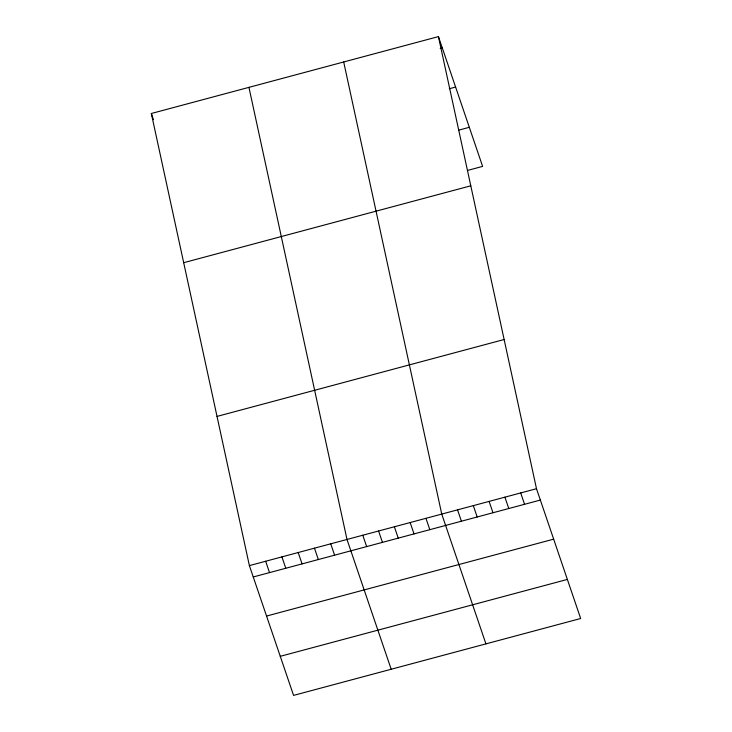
<?xml version="1.0" encoding="UTF-8"?>
<svg xmlns="http://www.w3.org/2000/svg" width="732" height="732" viewBox="0 0 732 732"><rect width="100%" height="100%" fill="white"/><g stroke="black" fill="none" stroke-linecap="round" stroke-linejoin="round"><path stroke-width="1.1" d="M438.431 36.6L536.492 488.711L580.668 618.503L293.569 695.4L249.383 565.607L151.332 113.497L438.431 36.6L482.617 166.393L467.885 170.336M440.197 48.522L442.302 47.955M449.292 88.737L455.606 87.044M458.79 130.131L469.313 127.304M183.686 262.697L470.795 185.8M217.02 416.417L504.128 339.511M249.383 565.607L536.492 488.711M253.245 576.972L540.353 500.066M266.549 616.051L553.657 539.155M280.264 656.32L567.364 579.424M520.699 492.938L524.56 504.302M504.906 497.174L508.777 508.53M489.113 501.402L492.984 512.757M473.32 505.629L477.191 516.984M457.537 509.856L461.398 521.221M485.929 643.876L441.744 514.084L343.692 61.973M425.951 518.32L429.821 529.675M410.158 522.547L414.028 533.903M394.374 526.775L398.235 538.13M378.581 531.002L382.443 542.366M362.788 535.238L366.659 546.594M391.181 669.258L346.995 539.466L248.944 87.355M330.727 543.821L334.597 555.176M314.458 548.177L318.329 559.541M151.332 113.497L153.436 119.691M298.189 552.541L302.06 563.896M281.921 556.896L285.782 568.252M265.652 561.252L269.513 572.607"/></g></svg>
